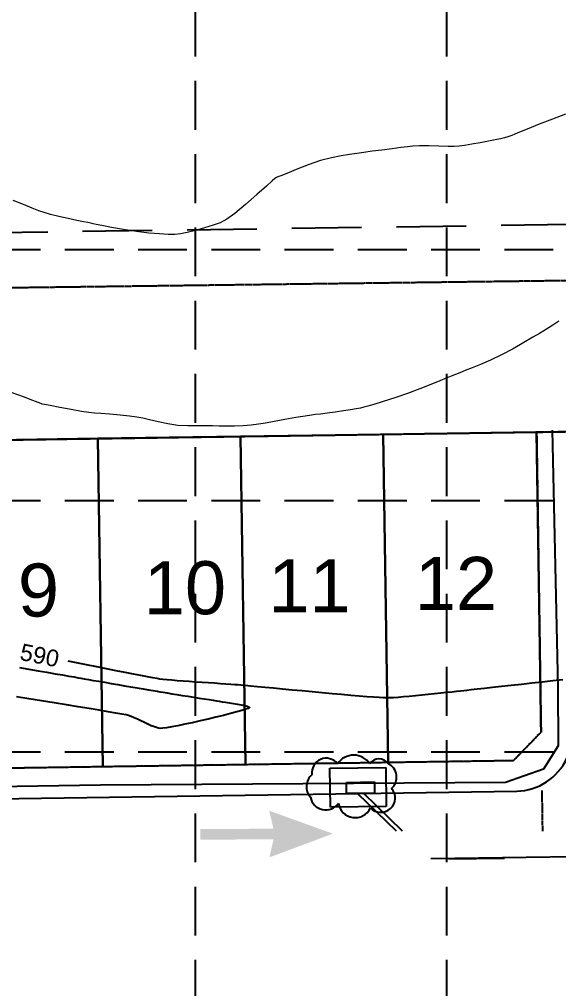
# Model space of a CAD drawing. Header units: inches. Extents: x 45655 to 51424, y 20024 to 23633.
# Drawn here: x 47756.2 to 47949.4, y 20483.3 to 20830.6 of the extents above; entities that cross this region are included whole.
import ezdxf
from ezdxf.enums import TextEntityAlignment as Align

# ---------------------------------------------------------------- set-up
doc = ezdxf.new("R2010")
doc.units = ezdxf.units.IN
doc.header["$MEASUREMENT"] = 0
for name, pattern in [('2148-1-1 BASE$0$DASHED2', [0.375, 0.25, -0.125]), ('2148-1-1 FINAL PLAT$0$ROW05', [0.875, 0.625, -0.05, 0.05, -0.05, 0.05, -0.05]), ('DASHED', [0.75, 0.5, -0.25]), ('DASHED2', [0.375, 0.25, -0.125]), ('HIDDEN', [0.375, 0.25, -0.125]), ('PHANTOM2', [1.25, 0.625, -0.125, 0.125, -0.125, 0.125, -0.125])]:
    doc.linetypes.add(name, pattern=pattern)
for name, color, linetype in [('2148-1-1 BASE$0$P-PAV-BOC', 4, 'Continuous'), ('2148-1-1 BASE$0$P-STORM-INLET', 7, 'Continuous'), ('2148-1-1 BASE$0$P-STORM-PIPE', 1, 'Continuous'), ('2148-1-1 Boundary Verification$0$X-BNDRY', 5, 'PHANTOM2'), ('2148-1-1 Boundary Verification$0$X-BNDRY-PHASE 1', 3, 'Continuous'), ('2148-1-1 FINAL PLAT$0$BPOLY', 20, 'Continuous'), ('2148-1-1 FINAL PLAT$0$P-PLAN-LOT LINE PH1', 1, 'Continuous'), ('2148-1-1 FINAL PLAT$0$P-PLAN-LOT NO-PH1', 1, 'Continuous'), ('2148-1-1 FINAL PLAT$0$P-PLAN-ROW-PH1', 7, '2148-1-1 FINAL PLAT$0$ROW05'), ('2148-1-1 TOPOGRAPHIC SURVEY$0$X-CONT-MJR', 14, 'Continuous'), ('EROSION BLANKET', 84, 'Continuous'), ('GRID', 254, 'HIDDEN'), ('INLET PROTECTION', 5, 'Continuous'), ('LIMITS OF DISTURBANCE', 1, 'DASHED'), ('P-ERO-INLET PROTECTION', 5, 'Continuous'), ('P-ERO-SILT FENCE-GRADING', 6, 'DASHED2'), ('P-ERO-SILT FENCE-PAVING', 6, 'Continuous'), ('P-FLOW ARROWS', 7, 'Continuous')]:
    doc.layers.add(name, color=color, linetype=linetype)
doc.layers.add('2148-1-1 BASE$0$P-PAV-LOW POINT', color=2, linetype='2148-1-1 BASE$0$DASHED2', plot=False)
doc.layers.add('CTR', color=43, linetype='Continuous', lineweight=9)
doc.styles.get("Standard").update_dxf_attribs({"font": 'ARIAL.TTF'})

msp = doc.modelspace()

# ---------------------------------------------------------------- hatches: boundary and pattern name
at = {"layer": 'P-FLOW ARROWS'}
msp.add_hatch(color=7, dxfattribs=at).paths.add_polyline_path([(47821.03, 20540.45), (47847.26, 20540.6), (47845.71, 20547.05), (47868.54, 20538.81), (47845.8, 20530.33), (47847.28, 20536.8), (47821.06, 20536.66)])

# ---------------------------------------------------------------- linework, layer by layer
at = {"layer": '2148-1-1 BASE$0$P-PAV-BOC', "color": 7}
msp.add_line((47712.72, 20550.79), (47934.46, 20554.1), dxfattribs=at)
msp.add_arc((47934.16, 20574.09), 20, 270.8533, 335.7027, dxfattribs=at)
at = {"layer": '2148-1-1 BASE$0$P-PAV-LOW POINT', "color": 7}
msp.add_line((47943.42, 20554.23), (47943.63, 20539.76), dxfattribs=at)
at = {"layer": '2148-1-1 BASE$0$P-STORM-INLET', "color": 7}
for p, q in [((47873.4, 20557.19), (47883.4, 20557.34)), ((47873.48, 20553.19), (47873.4, 20557.19)), ((47883.4, 20557.34), (47883.45, 20553.34)), ((47883.45, 20553.34), (47873.48, 20553.19))]:
    msp.add_line(p, q, dxfattribs=at)
at = {"layer": '2148-1-1 BASE$0$P-STORM-PIPE', "color": 7}
for p, q in [((47891.3, 20539.76), (47877.4, 20553.25)), ((47893.45, 20539.76), (47879.53, 20553.28)), ((47903.63, 20529.88), (47954.89, 20530.65))]:
    msp.add_line(p, q, dxfattribs=at)
at = {"layer": '2148-1-1 Boundary Verification$0$X-BNDRY', "color": 7}
msp.add_line((47485.74, 20675.93), (50060.21, 20714.52), dxfattribs=at)
at = {"layer": '2148-1-1 Boundary Verification$0$X-BNDRY-PHASE 1', "color": 7}
msp.add_line((47496.16, 20676.08), (49384.49, 20704.21), dxfattribs=at)
at = {"layer": '2148-1-1 FINAL PLAT$0$BPOLY', "color": 7}
for p, q in [((47784.36, 20680.37), (47733.27, 20679.61)), ((47835.46, 20681.14), (47784.36, 20680.37)), ((47786.11, 20562.89), (47784.36, 20680.37)), ((47784.36, 20680.37), (47786.11, 20562.89)), ((47886.55, 20681.9), (47835.46, 20681.14)), ((47837.21, 20563.65), (47835.46, 20681.14)), ((47835.46, 20681.14), (47837.21, 20563.65)), ((47941.55, 20682.72), (47886.55, 20681.9)), ((47888.3, 20564.41), (47886.55, 20681.9)), ((47886.55, 20681.9), (47888.3, 20564.41)), ((47943.15, 20575.23), (47941.55, 20682.72)), ((47933.3, 20565.08), (47943.15, 20575.23)), ((47888.3, 20564.41), (47933.3, 20565.08)), ((47735.02, 20562.13), (47786.11, 20562.89)), ((47786.11, 20562.89), (47837.21, 20563.65)), ((47837.21, 20563.65), (47888.3, 20564.41))]:
    msp.add_line(p, q, dxfattribs=at)
at = {"layer": '2148-1-1 FINAL PLAT$0$P-PLAN-LOT LINE PH1', "color": 7}
for p, q in [((47786.11, 20562.89), (47784.36, 20680.37)), ((47837.21, 20563.65), (47835.46, 20681.14)), ((47888.3, 20564.41), (47886.55, 20681.9))]:
    msp.add_line(p, q, dxfattribs=at)
at = {"layer": '2148-1-1 FINAL PLAT$0$P-PLAN-ROW-PH1', "color": 7}
for p, q in [((47941.55, 20682.72), (47991.54, 20683.46)), ((47943.15, 20575.23), (47941.55, 20682.72)), ((47941.55, 20682.72), (47943.15, 20575.23)), ((47933.3, 20565.08), (47943.15, 20575.23)), ((47709.72, 20561.75), (47933.3, 20565.08))]:
    msp.add_line(p, q, dxfattribs=at)
at = {"layer": '2148-1-1 TOPOGRAPHIC SURVEY$0$X-CONT-MJR', "color": 7, "extrusion": (-0.197942, -0.980214, 0)}
msp.add_line((47776.64, 20600.04, 590), (47773.7, 20600.63, 590), dxfattribs=at)
at = {"layer": '2148-1-1 TOPOGRAPHIC SURVEY$0$X-CONT-MJR', "color": 7, "extrusion": (-0.197329, -0.980337, 0)}
msp.add_line((47780.29, 20599.31, 590), (47776.64, 20600.04, 590), dxfattribs=at)
at = {"layer": '2148-1-1 TOPOGRAPHIC SURVEY$0$X-CONT-MJR', "color": 7, "extrusion": (-0.171473, -0.985189, 0)}
msp.add_line((47756.2, 20598.35, 590), (47759.64, 20597.76, 590), dxfattribs=at)
at = {"layer": '2148-1-1 TOPOGRAPHIC SURVEY$0$X-CONT-MJR', "color": 7}
for p, q in [((47759.64, 20597.76, 590), (47762.95, 20597.18, 590)), ((47787.46, 20597.87, 590), (47783.92, 20598.58, 590)), ((47790.87, 20597.19, 590), (47787.46, 20597.87, 590)), ((47794.1, 20596.56, 590), (47790.87, 20597.19, 590)), ((47797.09, 20595.97, 590), (47794.1, 20596.56, 590)), ((47771.63, 20595.68, 590), (47773.92, 20595.28, 590)), ((47778.26, 20594.53, 590), (47779.42, 20594.33, 590)), ((47779.42, 20594.33, 590), (47780.91, 20594.07, 590)), ((47782.68, 20593.76, 590), (47784.67, 20593.42, 590)), ((47799.77, 20595.45, 590), (47797.09, 20595.97, 590)), ((47804.05, 20594.65, 590), (47802.12, 20595.01, 590)), ((47805.54, 20594.39, 590), (47804.05, 20594.65, 590)), ((47807.66, 20594.09, 590), (47806.51, 20594.23, 590)), ((47819.35, 20593.16, 590), (47817.07, 20593.32, 590)), ((47821.66, 20593, 590), (47819.35, 20593.16, 590)), ((47826.17, 20592.7, 590), (47823.95, 20592.85, 590)), ((47950.96, 20593.98, 590), (47947.33, 20593.57, 590)), ((47793.84, 20591.84, 590), (47796.18, 20591.44, 590)), ((47798.43, 20591.05, 590), (47800.54, 20590.69, 590)), ((47800.54, 20590.69, 590), (47802.46, 20590.36, 590)), ((47805.52, 20589.84, 590), (47806.57, 20589.67, 590)), ((47807.71, 20589.48, 590), (47809.14, 20589.25, 590)), ((47828.27, 20592.56, 590), (47826.17, 20592.7, 590)), ((47834.54, 20592.12, 590), (47833.38, 20592.21, 590)), ((47837.09, 20591.89, 590), (47835.56, 20592.03, 590)), ((47857.49, 20589.97, 590), (47853.94, 20590.3, 590)), ((47911.17, 20589.57, 590), (47909.25, 20589.36, 590)), ((47914.33, 20589.91, 590), (47912.88, 20589.75, 590)), ((47916.53, 20590.14, 590), (47915.48, 20590.03, 590)), ((47920.27, 20590.55, 590), (47918.15, 20590.31, 590)), ((47939.83, 20592.73, 590), (47936.1, 20592.31, 590)), ((47759.61, 20587.14, 590), (47755.11, 20587.86, 590)), ((47764.16, 20586.4, 590), (47759.61, 20587.14, 590)), ((47809.14, 20589.25, 590), (47810.8, 20588.98, 590)), ((47810.8, 20588.98, 590), (47812.64, 20588.69, 590)), ((47814.59, 20588.38, 590), (47816.61, 20588.07, 590)), ((47818.63, 20587.75, 590), (47820.6, 20587.43, 590)), ((47822.46, 20587.14, 590), (47824.17, 20586.86, 590)), ((47826.87, 20586.41, 590), (47827.76, 20586.26, 590)), ((47828.81, 20586.08, 590), (47830.06, 20585.89, 590)), ((47868.24, 20588.97, 590), (47864.69, 20589.3, 590)), ((47880.69, 20587.89, 590), (47877.95, 20588.12, 590)), ((47883.09, 20587.7, 590), (47880.69, 20587.89, 590)), ((47885.08, 20587.56, 590), (47883.09, 20587.7, 590)), ((47886.61, 20587.48, 590), (47885.08, 20587.56, 590)), ((47891.94, 20587.67, 590), (47890.23, 20587.55, 590)), ((47900.41, 20588.44, 590), (47898.14, 20588.21, 590)), ((47907.17, 20589.14, 590), (47904.97, 20588.9, 590)), ((47909.25, 20589.36, 590), (47907.17, 20589.14, 590)), ((47777.26, 20584.28, 590), (47773.05, 20584.97, 590)), ((47781.21, 20583.63, 590), (47777.26, 20584.28, 590)), ((47788.02, 20582.5, 590), (47784.82, 20583.03, 590)), ((47830.06, 20585.89, 590), (47831.45, 20585.68, 590)), ((47838.16, 20583.72, 590), (47837.38, 20583.44, 590)), ((47837.78, 20584.5, 590), (47838.3, 20584.3, 590)), ((47838.61, 20583.97, 590), (47838.5, 20583.88, 590)), ((47838.54, 20584.15, 590), (47838.61, 20584.05, 590)), ((47838.61, 20584.05, 590), (47838.62, 20584, 590)), ((47794.44, 20581.36, 590), (47792.91, 20581.65, 590)), ((47796.26, 20580.84, 590), (47795.27, 20581.18, 590)), ((47797.36, 20580.38, 590), (47796.26, 20580.84, 590)), ((47800.98, 20578.63, 590), (47799.74, 20579.24, 590)), ((47826.64, 20580.55, 590), (47823.83, 20579.88, 590)), ((47804.6, 20577.05, 590), (47803.44, 20577.5, 590)), ((47812.99, 20577.51, 590), (47810.79, 20577.09, 590)), ((47818.16, 20578.59, 590), (47815.48, 20578.01, 590))]:
    msp.add_line(p, q, dxfattribs=at)
at = {"layer": '2148-1-1 TOPOGRAPHIC SURVEY$0$X-CONT-MJR', "color": 7, "extrusion": (-0.170649, -0.985332, 0)}
msp.add_line((47762.95, 20597.18, 590), (47766.09, 20596.64, 590), dxfattribs=at)
at = {"layer": '2148-1-1 TOPOGRAPHIC SURVEY$0$X-CONT-MJR', "color": 7, "extrusion": (-0.170364, -0.985381, 0)}
msp.add_line((47766.09, 20596.64, 590), (47769, 20596.13, 590), dxfattribs=at)
at = {"layer": '2148-1-1 TOPOGRAPHIC SURVEY$0$X-CONT-MJR', "color": 7, "extrusion": (-0.196629, -0.980478, 0)}
msp.add_line((47783.92, 20598.58, 590), (47780.29, 20599.31, 590), dxfattribs=at)
at = {"layer": '2148-1-1 TOPOGRAPHIC SURVEY$0$X-CONT-MJR', "color": 7, "extrusion": (-0.170165, -0.985416, 0)}
msp.add_line((47769, 20596.13, 590), (47771.63, 20595.68, 590), dxfattribs=at)
at = {"layer": '2148-1-1 TOPOGRAPHIC SURVEY$0$X-CONT-MJR', "color": 7, "extrusion": (-0.170134, -0.985421, 0)}
msp.add_line((47773.92, 20595.28, 590), (47775.82, 20594.96, 590), dxfattribs=at)
at = {"layer": '2148-1-1 TOPOGRAPHIC SURVEY$0$X-CONT-MJR', "color": 7, "extrusion": (-0.170477, -0.985362, 0)}
msp.add_line((47775.82, 20594.96, 590), (47777.29, 20594.7, 590), dxfattribs=at)
at = {"layer": '2148-1-1 TOPOGRAPHIC SURVEY$0$X-CONT-MJR', "color": 7, "extrusion": (-0.171546, -0.985176, 0)}
msp.add_line((47777.29, 20594.7, 590), (47778.26, 20594.53, 590), dxfattribs=at)
at = {"layer": '2148-1-1 TOPOGRAPHIC SURVEY$0$X-CONT-MJR', "color": 7, "extrusion": (-0.170881, -0.985292, 0)}
msp.add_line((47780.91, 20594.07, 590), (47782.68, 20593.76, 590), dxfattribs=at)
at = {"layer": '2148-1-1 TOPOGRAPHIC SURVEY$0$X-CONT-MJR', "color": 7, "extrusion": (-0.170247, -0.985401, 0)}
msp.add_line((47784.67, 20593.42, 590), (47786.84, 20593.05, 590), dxfattribs=at)
at = {"layer": '2148-1-1 TOPOGRAPHIC SURVEY$0$X-CONT-MJR', "color": 7, "extrusion": (-0.170008, -0.985443, 0)}
msp.add_line((47786.84, 20593.05, 590), (47789.12, 20592.65, 590), dxfattribs=at)
at = {"layer": '2148-1-1 TOPOGRAPHIC SURVEY$0$X-CONT-MJR', "color": 7, "extrusion": (-0.186836, -0.982391, 0)}
msp.add_line((47802.12, 20595.01, 590), (47799.77, 20595.45, 590), dxfattribs=at)
at = {"layer": '2148-1-1 TOPOGRAPHIC SURVEY$0$X-CONT-MJR', "color": 7, "extrusion": (-0.155919, -0.98777, 0)}
msp.add_line((47806.51, 20594.23, 590), (47805.54, 20594.39, 590), dxfattribs=at)
at = {"layer": '2148-1-1 TOPOGRAPHIC SURVEY$0$X-CONT-MJR', "color": 7, "extrusion": (-0.100069, -0.994981, 0)}
msp.add_line((47809.11, 20593.95, 590), (47807.66, 20594.09, 590), dxfattribs=at)
at = {"layer": '2148-1-1 TOPOGRAPHIC SURVEY$0$X-CONT-MJR', "color": 7, "extrusion": (-0.088635, -0.996064, 0)}
msp.add_line((47810.83, 20593.79, 590), (47809.11, 20593.95, 590), dxfattribs=at)
at = {"layer": '2148-1-1 TOPOGRAPHIC SURVEY$0$X-CONT-MJR', "color": 7, "extrusion": (-0.081223, -0.996696, 0)}
msp.add_line((47812.76, 20593.64, 590), (47810.83, 20593.79, 590), dxfattribs=at)
at = {"layer": '2148-1-1 TOPOGRAPHIC SURVEY$0$X-CONT-MJR', "color": 7, "extrusion": (-0.076117, -0.997099, 0)}
msp.add_line((47814.86, 20593.48, 590), (47812.76, 20593.64, 590), dxfattribs=at)
at = {"layer": '2148-1-1 TOPOGRAPHIC SURVEY$0$X-CONT-MJR', "color": 7, "extrusion": (-0.072478, -0.99737, 0)}
msp.add_line((47817.07, 20593.32, 590), (47814.86, 20593.48, 590), dxfattribs=at)
at = {"layer": '2148-1-1 TOPOGRAPHIC SURVEY$0$X-CONT-MJR', "color": 7, "extrusion": (-0.066744, -0.99777, 0)}
msp.add_line((47823.95, 20592.85, 590), (47821.66, 20593, 590), dxfattribs=at)
at = {"layer": '2148-1-1 TOPOGRAPHIC SURVEY$0$X-CONT-MJR', "color": 7, "extrusion": (0.111605, -0.993753, 0)}
msp.add_line((47943.6, 20593.15, 590), (47939.83, 20592.73, 590), dxfattribs=at)
at = {"layer": '2148-1-1 TOPOGRAPHIC SURVEY$0$X-CONT-MJR', "color": 7, "extrusion": (0.111777, -0.993733, 0)}
msp.add_line((47947.33, 20593.57, 590), (47943.6, 20593.15, 590), dxfattribs=at)
at = {"layer": '2148-1-1 TOPOGRAPHIC SURVEY$0$X-CONT-MJR', "color": 7, "extrusion": (-0.169787, -0.985481, 0)}
msp.add_line((47789.12, 20592.65, 590), (47791.47, 20592.25, 590), dxfattribs=at)
at = {"layer": '2148-1-1 TOPOGRAPHIC SURVEY$0$X-CONT-MJR', "color": 7, "extrusion": (-0.169569, -0.985518, 0)}
msp.add_line((47791.47, 20592.25, 590), (47793.84, 20591.84, 590), dxfattribs=at)
at = {"layer": '2148-1-1 TOPOGRAPHIC SURVEY$0$X-CONT-MJR', "color": 7, "extrusion": (-0.169079, -0.985603, 0)}
msp.add_line((47796.18, 20591.44, 590), (47798.43, 20591.05, 590), dxfattribs=at)
at = {"layer": '2148-1-1 TOPOGRAPHIC SURVEY$0$X-CONT-MJR', "color": 7, "extrusion": (-0.167818, -0.985818, 0)}
msp.add_line((47802.46, 20590.36, 590), (47804.14, 20590.08, 590), dxfattribs=at)
at = {"layer": '2148-1-1 TOPOGRAPHIC SURVEY$0$X-CONT-MJR', "color": 7, "extrusion": (0.166969, 0.985962, 0)}
msp.add_line((47804.14, 20590.08, 590), (47805.52, 20589.84, 590), dxfattribs=at)
at = {"layer": '2148-1-1 TOPOGRAPHIC SURVEY$0$X-CONT-MJR', "color": 7, "extrusion": (-0.161713, -0.986838, 0)}
msp.add_line((47806.57, 20589.67, 590), (47807.71, 20589.48, 590), dxfattribs=at)
at = {"layer": '2148-1-1 TOPOGRAPHIC SURVEY$0$X-CONT-MJR', "color": 7, "extrusion": (-0.066516, -0.997785, 0)}
msp.add_line((47830.2, 20592.43, 590), (47828.27, 20592.56, 590), dxfattribs=at)
at = {"layer": '2148-1-1 TOPOGRAPHIC SURVEY$0$X-CONT-MJR', "color": 7, "extrusion": (-0.067985, -0.997686, 0)}
msp.add_line((47831.92, 20592.31, 590), (47830.2, 20592.43, 590), dxfattribs=at)
at = {"layer": '2148-1-1 TOPOGRAPHIC SURVEY$0$X-CONT-MJR', "color": 7, "extrusion": (-0.070898, -0.997484, 0)}
msp.add_line((47833.38, 20592.21, 590), (47831.92, 20592.31, 590), dxfattribs=at)
at = {"layer": '2148-1-1 TOPOGRAPHIC SURVEY$0$X-CONT-MJR', "color": 7, "extrusion": (-0.086658, -0.996238, 0)}
msp.add_line((47835.56, 20592.03, 590), (47834.54, 20592.12, 590), dxfattribs=at)
at = {"layer": '2148-1-1 TOPOGRAPHIC SURVEY$0$X-CONT-MJR', "color": 7, "extrusion": (-0.093129, -0.995654, 0)}
msp.add_line((47839.08, 20591.71, 590), (47837.09, 20591.89, 590), dxfattribs=at)
at = {"layer": '2148-1-1 TOPOGRAPHIC SURVEY$0$X-CONT-MJR', "color": 7, "extrusion": (-0.094034, -0.995569, 0)}
msp.add_line((47841.48, 20591.48, 590), (47839.08, 20591.71, 590), dxfattribs=at)
at = {"layer": '2148-1-1 TOPOGRAPHIC SURVEY$0$X-CONT-MJR', "color": 7, "extrusion": (-0.09444, -0.995531, 0)}
msp.add_line((47844.22, 20591.22, 590), (47841.48, 20591.48, 590), dxfattribs=at)
at = {"layer": '2148-1-1 TOPOGRAPHIC SURVEY$0$X-CONT-MJR', "color": 7, "extrusion": (-0.094539, -0.995521, 0)}
msp.add_line((47847.25, 20590.93, 590), (47844.22, 20591.22, 590), dxfattribs=at)
at = {"layer": '2148-1-1 TOPOGRAPHIC SURVEY$0$X-CONT-MJR', "color": 7, "extrusion": (-0.094419, -0.995533, 0)}
msp.add_line((47850.51, 20590.62, 590), (47847.25, 20590.93, 590), dxfattribs=at)
at = {"layer": '2148-1-1 TOPOGRAPHIC SURVEY$0$X-CONT-MJR', "color": 7, "extrusion": (-0.094116, -0.995561, 0)}
msp.add_line((47853.94, 20590.3, 590), (47850.51, 20590.62, 590), dxfattribs=at)
at = {"layer": '2148-1-1 TOPOGRAPHIC SURVEY$0$X-CONT-MJR', "color": 7, "extrusion": (-0.092995, -0.995667, 0)}
msp.add_line((47861.09, 20589.63, 590), (47857.49, 20589.97, 590), dxfattribs=at)
at = {"layer": '2148-1-1 TOPOGRAPHIC SURVEY$0$X-CONT-MJR', "color": 7, "extrusion": (-0.092147, -0.995745, 0)}
msp.add_line((47864.69, 20589.3, 590), (47861.09, 20589.63, 590), dxfattribs=at)
at = {"layer": '2148-1-1 TOPOGRAPHIC SURVEY$0$X-CONT-MJR', "color": 7, "extrusion": (0.107341, -0.994222, 0)}
msp.add_line((47912.88, 20589.75, 590), (47911.17, 20589.57, 590), dxfattribs=at)
at = {"layer": '2148-1-1 TOPOGRAPHIC SURVEY$0$X-CONT-MJR', "color": 7, "extrusion": (0.10421, -0.994555, 0)}
msp.add_line((47915.48, 20590.03, 590), (47914.33, 20589.91, 590), dxfattribs=at)
at = {"layer": '2148-1-1 TOPOGRAPHIC SURVEY$0$X-CONT-MJR', "color": 7, "extrusion": (0.107978, -0.994153, 0)}
msp.add_line((47918.15, 20590.31, 590), (47916.53, 20590.14, 590), dxfattribs=at)
at = {"layer": '2148-1-1 TOPOGRAPHIC SURVEY$0$X-CONT-MJR', "color": 7, "extrusion": (0.109934, -0.993939, 0)}
msp.add_line((47922.83, 20590.83, 590), (47920.27, 20590.55, 590), dxfattribs=at)
at = {"layer": '2148-1-1 TOPOGRAPHIC SURVEY$0$X-CONT-MJR', "color": 7, "extrusion": (0.110405, -0.993887, 0)}
msp.add_line((47925.76, 20591.16, 590), (47922.83, 20590.83, 590), dxfattribs=at)
at = {"layer": '2148-1-1 TOPOGRAPHIC SURVEY$0$X-CONT-MJR', "color": 7, "extrusion": (0.110747, -0.993849, 0)}
msp.add_line((47928.99, 20591.52, 590), (47925.76, 20591.16, 590), dxfattribs=at)
at = {"layer": '2148-1-1 TOPOGRAPHIC SURVEY$0$X-CONT-MJR', "color": 7, "extrusion": (0.111014, -0.993819, 0)}
msp.add_line((47932.46, 20591.9, 590), (47928.99, 20591.52, 590), dxfattribs=at)
at = {"layer": '2148-1-1 TOPOGRAPHIC SURVEY$0$X-CONT-MJR', "color": 7, "extrusion": (0.111235, -0.993794, 0)}
msp.add_line((47936.1, 20592.31, 590), (47932.46, 20591.9, 590), dxfattribs=at)
at = {"layer": '2148-1-1 TOPOGRAPHIC SURVEY$0$X-CONT-MJR', "color": 7, "extrusion": (-0.159344, -0.987223, 0)}
msp.add_line((47768.66, 20585.68, 590), (47764.16, 20586.4, 590), dxfattribs=at)
at = {"layer": '2148-1-1 TOPOGRAPHIC SURVEY$0$X-CONT-MJR', "color": 7, "extrusion": (-0.156035, -0.987752, 0)}
msp.add_line((47812.64, 20588.69, 590), (47814.59, 20588.38, 590), dxfattribs=at)
at = {"layer": '2148-1-1 TOPOGRAPHIC SURVEY$0$X-CONT-MJR', "color": 7, "extrusion": (-0.156192, -0.987727, 0)}
msp.add_line((47816.61, 20588.07, 590), (47818.63, 20587.75, 590), dxfattribs=at)
at = {"layer": '2148-1-1 TOPOGRAPHIC SURVEY$0$X-CONT-MJR', "color": 7, "extrusion": (-0.157653, -0.987495, 0)}
msp.add_line((47820.6, 20587.43, 590), (47822.46, 20587.14, 590), dxfattribs=at)
at = {"layer": '2148-1-1 TOPOGRAPHIC SURVEY$0$X-CONT-MJR', "color": 7, "extrusion": (-0.161474, -0.986877, 0)}
msp.add_line((47824.17, 20586.86, 590), (47825.66, 20586.62, 590), dxfattribs=at)
at = {"layer": '2148-1-1 TOPOGRAPHIC SURVEY$0$X-CONT-MJR', "color": 7, "extrusion": (-0.165506, -0.986209, 0)}
msp.add_line((47825.66, 20586.62, 590), (47826.87, 20586.41, 590), dxfattribs=at)
at = {"layer": '2148-1-1 TOPOGRAPHIC SURVEY$0$X-CONT-MJR', "color": 7, "extrusion": (-0.167338, -0.9859, 0)}
msp.add_line((47827.76, 20586.26, 590), (47828.81, 20586.08, 590), dxfattribs=at)
at = {"layer": '2148-1-1 TOPOGRAPHIC SURVEY$0$X-CONT-MJR', "color": 7, "extrusion": (-0.089663, -0.995972, 0)}
msp.add_line((47871.67, 20588.66, 590), (47868.24, 20588.97, 590), dxfattribs=at)
at = {"layer": '2148-1-1 TOPOGRAPHIC SURVEY$0$X-CONT-MJR', "color": 7, "extrusion": (-0.087852, -0.996134, 0)}
msp.add_line((47874.92, 20588.37, 590), (47871.67, 20588.66, 590), dxfattribs=at)
at = {"layer": '2148-1-1 TOPOGRAPHIC SURVEY$0$X-CONT-MJR', "color": 7, "extrusion": (-0.085453, -0.996342, 0)}
msp.add_line((47877.95, 20588.12, 590), (47874.92, 20588.37, 590), dxfattribs=at)
at = {"layer": '2148-1-1 TOPOGRAPHIC SURVEY$0$X-CONT-MJR', "color": 7, "extrusion": (-0.029053, -0.999578, 0)}
msp.add_line((47887.63, 20587.45, 590), (47886.61, 20587.48, 590), dxfattribs=at)
at = {"layer": '2148-1-1 TOPOGRAPHIC SURVEY$0$X-CONT-MJR', "color": 7, "extrusion": (0.024835, -0.999692, 0)}
msp.add_line((47888.78, 20587.47, 590), (47887.63, 20587.45, 590), dxfattribs=at)
at = {"layer": '2148-1-1 TOPOGRAPHIC SURVEY$0$X-CONT-MJR', "color": 7, "extrusion": (0.052879, -0.998601, 0)}
msp.add_line((47890.23, 20587.55, 590), (47888.78, 20587.47, 590), dxfattribs=at)
at = {"layer": '2148-1-1 TOPOGRAPHIC SURVEY$0$X-CONT-MJR', "color": 7, "extrusion": (0.08019, -0.99678, 0)}
msp.add_line((47893.86, 20587.82, 590), (47891.94, 20587.67, 590), dxfattribs=at)
at = {"layer": '2148-1-1 TOPOGRAPHIC SURVEY$0$X-CONT-MJR', "color": 7, "extrusion": (0.08777, -0.996141, 0)}
msp.add_line((47895.94, 20588.01, 590), (47893.86, 20587.82, 590), dxfattribs=at)
at = {"layer": '2148-1-1 TOPOGRAPHIC SURVEY$0$X-CONT-MJR', "color": 7, "extrusion": (0.093331, -0.995635, 0)}
msp.add_line((47898.14, 20588.21, 590), (47895.94, 20588.01, 590), dxfattribs=at)
at = {"layer": '2148-1-1 TOPOGRAPHIC SURVEY$0$X-CONT-MJR', "color": 7, "extrusion": (0.100755, -0.994911, 0)}
msp.add_line((47902.7, 20588.67, 590), (47900.41, 20588.44, 590), dxfattribs=at)
at = {"layer": '2148-1-1 TOPOGRAPHIC SURVEY$0$X-CONT-MJR', "color": 7, "extrusion": (0.103234, -0.994657, 0)}
msp.add_line((47904.97, 20588.9, 590), (47902.7, 20588.67, 590), dxfattribs=at)
at = {"layer": '2148-1-1 TOPOGRAPHIC SURVEY$0$X-CONT-MJR', "color": 7, "extrusion": (-0.159952, -0.987125, 0)}
msp.add_line((47773.05, 20584.97, 590), (47768.66, 20585.68, 590), dxfattribs=at)
at = {"layer": '2148-1-1 TOPOGRAPHIC SURVEY$0$X-CONT-MJR', "color": 7, "extrusion": (-0.163366, -0.986565, 0)}
msp.add_line((47784.82, 20583.03, 590), (47781.21, 20583.63, 590), dxfattribs=at)
at = {"layer": '2148-1-1 TOPOGRAPHIC SURVEY$0$X-CONT-MJR', "color": 7, "extrusion": (-0.168765, -0.985656, 0)}
msp.add_line((47790.75, 20582.03, 590), (47788.02, 20582.5, 590), dxfattribs=at)
at = {"layer": '2148-1-1 TOPOGRAPHIC SURVEY$0$X-CONT-MJR', "color": 7, "extrusion": (-0.150107, -0.98867, 0)}
msp.add_line((47831.45, 20585.68, 590), (47832.9, 20585.46, 590), dxfattribs=at)
at = {"layer": '2148-1-1 TOPOGRAPHIC SURVEY$0$X-CONT-MJR', "color": 7, "extrusion": (0.258248, -0.966079, 0)}
msp.add_line((47834.07, 20582.46, 590), (47831.85, 20581.86, 590), dxfattribs=at)
at = {"layer": '2148-1-1 TOPOGRAPHIC SURVEY$0$X-CONT-MJR', "color": 7, "extrusion": (-0.158475, -0.987363, 0)}
msp.add_line((47832.9, 20585.46, 590), (47834.33, 20585.23, 590), dxfattribs=at)
at = {"layer": '2148-1-1 TOPOGRAPHIC SURVEY$0$X-CONT-MJR', "color": 7, "extrusion": (0.273001, -0.962014, 0)}
msp.add_line((47835.94, 20582.99, 590), (47834.07, 20582.46, 590), dxfattribs=at)
at = {"layer": '2148-1-1 TOPOGRAPHIC SURVEY$0$X-CONT-MJR', "color": 7, "extrusion": (-0.1746, -0.984639, 0)}
msp.add_line((47834.33, 20585.23, 590), (47835.68, 20584.99, 590), dxfattribs=at)
at = {"layer": '2148-1-1 TOPOGRAPHIC SURVEY$0$X-CONT-MJR', "color": 7, "extrusion": (-0.203098, -0.979158, 0)}
msp.add_line((47835.68, 20584.99, 590), (47836.85, 20584.75, 590), dxfattribs=at)
at = {"layer": '2148-1-1 TOPOGRAPHIC SURVEY$0$X-CONT-MJR', "color": 7, "extrusion": (0.297613, -0.954687, 0)}
msp.add_line((47837.38, 20583.44, 590), (47835.94, 20582.99, 590), dxfattribs=at)
at = {"layer": '2148-1-1 TOPOGRAPHIC SURVEY$0$X-CONT-MJR', "color": 7, "extrusion": (-0.256319, -0.966592, 0)}
msp.add_line((47836.85, 20584.75, 590), (47837.78, 20584.5, 590), dxfattribs=at)
at = {"layer": '2148-1-1 TOPOGRAPHIC SURVEY$0$X-CONT-MJR', "color": 7, "extrusion": (0.431397, -0.902162, 0)}
msp.add_line((47838.5, 20583.88, 590), (47838.16, 20583.72, 590), dxfattribs=at)
at = {"layer": '2148-1-1 TOPOGRAPHIC SURVEY$0$X-CONT-MJR', "color": 7, "extrusion": (0.5365, 0.8439, 0)}
msp.add_line((47838.3, 20584.3, 590), (47838.54, 20584.15, 590), dxfattribs=at)
at = {"layer": '2148-1-1 TOPOGRAPHIC SURVEY$0$X-CONT-MJR', "color": 7, "extrusion": (0.932854, -0.360253, 0)}
msp.add_line((47838.62, 20584, 590), (47838.61, 20583.97, 590), dxfattribs=at)
at = {"layer": '2148-1-1 TOPOGRAPHIC SURVEY$0$X-CONT-MJR', "color": 7, "extrusion": (-0.174189, -0.984712, 0)}
msp.add_line((47792.91, 20581.65, 590), (47790.75, 20582.03, 590), dxfattribs=at)
at = {"layer": '2148-1-1 TOPOGRAPHIC SURVEY$0$X-CONT-MJR', "color": 7, "extrusion": (0.215709, 0.976458, 0)}
msp.add_line((47795.27, 20581.18, 590), (47794.44, 20581.36, 590), dxfattribs=at)
at = {"layer": '2148-1-1 TOPOGRAPHIC SURVEY$0$X-CONT-MJR', "color": 7, "extrusion": (0.422641, 0.906297, 0)}
msp.add_line((47798.53, 20579.84, 590), (47797.36, 20580.38, 590), dxfattribs=at)
at = {"layer": '2148-1-1 TOPOGRAPHIC SURVEY$0$X-CONT-MJR', "color": 7, "extrusion": (-0.439937, -0.898029, 0)}
msp.add_line((47799.74, 20579.24, 590), (47798.53, 20579.84, 590), dxfattribs=at)
at = {"layer": '2148-1-1 TOPOGRAPHIC SURVEY$0$X-CONT-MJR', "color": 7, "extrusion": (0.218448, -0.975849, 0)}
msp.add_line((47820.97, 20579.22, 590), (47818.16, 20578.59, 590), dxfattribs=at)
at = {"layer": '2148-1-1 TOPOGRAPHIC SURVEY$0$X-CONT-MJR', "color": 7, "extrusion": (0.225612, -0.974217, 0)}
msp.add_line((47823.83, 20579.88, 590), (47820.97, 20579.22, 590), dxfattribs=at)
at = {"layer": '2148-1-1 TOPOGRAPHIC SURVEY$0$X-CONT-MJR', "color": 7, "extrusion": (-0.239666, 0.970855, 0)}
msp.add_line((47829.34, 20581.22, 590), (47826.64, 20580.55, 590), dxfattribs=at)
at = {"layer": '2148-1-1 TOPOGRAPHIC SURVEY$0$X-CONT-MJR', "color": 7, "extrusion": (0.247876, -0.968792, 0)}
msp.add_line((47831.85, 20581.86, 590), (47829.34, 20581.22, 590), dxfattribs=at)
at = {"layer": '2148-1-1 TOPOGRAPHIC SURVEY$0$X-CONT-MJR', "color": 7, "extrusion": (-0.431422, -0.90215, 0)}
msp.add_line((47802.22, 20578.04, 590), (47800.98, 20578.63, 590), dxfattribs=at)
at = {"layer": '2148-1-1 TOPOGRAPHIC SURVEY$0$X-CONT-MJR', "color": 7, "extrusion": (-0.405344, -0.914164, 0)}
msp.add_line((47803.44, 20577.5, 590), (47802.22, 20578.04, 590), dxfattribs=at)
at = {"layer": '2148-1-1 TOPOGRAPHIC SURVEY$0$X-CONT-MJR', "color": 7, "extrusion": (-0.285042, -0.958515, 0)}
msp.add_line((47805.7, 20576.73, 590), (47804.6, 20577.05, 590), dxfattribs=at)
at = {"layer": '2148-1-1 TOPOGRAPHIC SURVEY$0$X-CONT-MJR', "color": 7, "extrusion": (-0.16352, -0.98654, 0)}
msp.add_line((47806.69, 20576.56, 590), (47805.7, 20576.73, 590), dxfattribs=at)
at = {"layer": '2148-1-1 TOPOGRAPHIC SURVEY$0$X-CONT-MJR', "color": 7, "extrusion": (0.039632, -0.999214, 0)}
msp.add_line((47807.56, 20576.6, 590), (47806.69, 20576.56, 590), dxfattribs=at)
at = {"layer": '2148-1-1 TOPOGRAPHIC SURVEY$0$X-CONT-MJR', "color": 7, "extrusion": (0.129223, -0.991615, 0)}
msp.add_line((47808.95, 20576.78, 590), (47807.56, 20576.6, 590), dxfattribs=at)
at = {"layer": '2148-1-1 TOPOGRAPHIC SURVEY$0$X-CONT-MJR', "color": 7, "extrusion": (0.166182, -0.986095, 0)}
msp.add_line((47810.79, 20577.09, 590), (47808.95, 20576.78, 590), dxfattribs=at)
at = {"layer": '2148-1-1 TOPOGRAPHIC SURVEY$0$X-CONT-MJR', "color": 7, "extrusion": (-0.200325, 0.979729, 0)}
msp.add_line((47815.48, 20578.01, 590), (47812.99, 20577.51, 590), dxfattribs=at)
at = {"layer": 'CTR'}
for points, elevation in [([(47951.91, 20796.68), (47947.22, 20794.87), (47942.5, 20793.01), (47938.22, 20791.28), (47934.82, 20789.91), (47932.64, 20789.01), (47931.25, 20788.49), (47930.07, 20788.14), (47928.6, 20787.8), (47926.7, 20787.43), (47924.27, 20786.97), (47921.32, 20786.43), (47918.29, 20785.9), (47915.67, 20785.45), (47913.76, 20785.18), (47912.05, 20785.07), (47909.81, 20785.09), (47906.57, 20785.19), (47902.88, 20785.3), (47899.58, 20785.33), (47897.2, 20785.23), (47895.24, 20785), (47892.95, 20784.65), (47889.78, 20784.24), (47886.13, 20783.78), (47882.61, 20783.35), (47879.67, 20782.94), (47877.1, 20782.56), (47874.49, 20782.18), (47871.51, 20781.72), (47868.05, 20781.05), (47864.09, 20780), (47859.7, 20778.48), (47855.44, 20776.83), (47852.03, 20775.43), (47849.92, 20774.58), (47848.85, 20774.14), (47848.3, 20773.9), (47847.78, 20773.57), (47846.77, 20772.71), (47844.7, 20770.88), (47841.29, 20767.83), (47837.22, 20764.25), (47833.4, 20761.06), (47830.5, 20758.98), (47828.15, 20757.74), (47825.66, 20756.84), (47822.59, 20755.92), (47819.27, 20755), (47816.27, 20754.24), (47813.95, 20753.77), (47811.91, 20753.56), (47809.55, 20753.56), (47806.43, 20753.73), (47802.58, 20754.06), (47798.2, 20754.59), (47793.53, 20755.3), (47789.16, 20756.05), (47785.72, 20756.7), (47783.68, 20757.12), (47782.59, 20757.38), (47781.79, 20757.57), (47780.74, 20757.79), (47779.15, 20758.11), (47776.84, 20758.59), (47773.74, 20759.26), (47770.37, 20760.02), (47767.35, 20760.75), (47765.07, 20761.38), (47763.12, 20762.06), (47760.82, 20762.98), (47757.7, 20764.26), (47753.95, 20765.77)], 586), ([(47949.51, 20722.45), (47947.34, 20721.04), (47946.07, 20720.21), (47945.15, 20719.63), (47944.09, 20719), (47942.55, 20718.08), (47940.24, 20716.7), (47936.98, 20714.78), (47933.1, 20712.55), (47928.98, 20710.36), (47925.04, 20708.48), (47921.46, 20706.94), (47918.41, 20705.71), (47915.99, 20704.75), (47914.06, 20703.99), (47912.45, 20703.35), (47910.94, 20702.74), (47909.19, 20702.05), (47906.84, 20701.08), (47903.61, 20699.76), (47899.67, 20698.19), (47895.28, 20696.56), (47890.74, 20695.02), (47886.54, 20693.68), (47883.19, 20692.66), (47881.06, 20692), (47879.69, 20691.61), (47878.48, 20691.32), (47876.89, 20691.03), (47874.83, 20690.7), (47872.3, 20690.32), (47869.39, 20689.91), (47866.49, 20689.5), (47864.06, 20689.19), (47862.36, 20688.98), (47860.83, 20688.79), (47858.65, 20688.46), (47855.3, 20687.92), (47851.33, 20687.23), (47847.51, 20686.55), (47844.44, 20685.98), (47841.86, 20685.55), (47839.3, 20685.21), (47836.4, 20684.97), (47833.34, 20684.84), (47830.41, 20684.81), (47827.81, 20684.88), (47825.35, 20684.98), (47822.76, 20685.01), (47819.82, 20684.95), (47816.55, 20684.93), (47813.02, 20685.13), (47809.38, 20685.67), (47805.9, 20686.4), (47802.88, 20687.11), (47800.47, 20687.66), (47798.25, 20688.07), (47795.64, 20688.42), (47792.28, 20688.77), (47788.63, 20689.09), (47785.44, 20689.35), (47783.12, 20689.52), (47781.09, 20689.74), (47778.47, 20690.13), (47774.74, 20690.78), (47770.64, 20691.54), (47767.2, 20692.2), (47765.24, 20692.6), (47764.42, 20692.78), (47764.14, 20692.86), (47763.84, 20692.97), (47762.97, 20693.3), (47761.01, 20694.05), (47757.66, 20695.31), (47753.56, 20696.82)], 588)]:
    msp.add_lwpolyline(points, dxfattribs=dict(at, elevation=elevation))
at = {"layer": 'EROSION BLANKET', "color": 7, "ltscale": 500}
for p, q in [((47947.16, 20683.41), (47949.19, 20591.38)), ((47949.19, 20591.38), (47949.25, 20570.26)), ((47949.25, 20570.26), (47944.02, 20561.95)), ((47944.02, 20561.95), (47930.39, 20557.19)), ((47785.25, 20556.14), (47711.84, 20554.98)), ((47930.39, 20557.19), (47785.25, 20556.14))]:
    msp.add_line(p, q, dxfattribs=at)
at = {"layer": 'GRID', "linetype": 'HIDDEN', "ltscale": 70}
for p, q in [((47819.24, 23538.55), (47819.24, 20388.15)), ((47909.24, 23538.55), (47909.24, 20388.15)), ((45751.26, 20748.15), (51331.26, 20748.15)), ((45751.26, 20658.15), (51331.26, 20658.15)), ((45751.26, 20568.15), (51331.26, 20568.15))]:
    msp.add_line(p, q, dxfattribs=at)
at = {"layer": 'INLET PROTECTION', "color": 7, "ltscale": 100}
msp.add_line((47870.22, 20563.89), (47870.22, 20563.89), dxfattribs=at)
msp.add_line((47870.22, 20563.89), (47870.22, 20563.89), dxfattribs=at)
for centre, radius, start, end in [((47866.17, 20560.68), 5.17, 38.348, 188.0402), ((47875.98, 20560.05), 6.92, 32.8103, 146.3333), ((47885.14, 20561.6), 4.01, 36.6649, 146.6649), ((47885.82, 20559.06), 5.55, 312.788, 62.788), ((47864.75, 20555.65), 5.68, 130.723, 221.4391), ((47885.7, 20551.61), 5.15, 223.8153, 40.9898), ((47865.99, 20552.92), 5.59, 190.5535, 325.0333), ((47876.53, 20550.59), 6.02, 188.3137, 335.0336)]:
    msp.add_arc(centre, radius, start, end, dxfattribs=at)
at = {"layer": 'LIMITS OF DISTURBANCE', "color": 7, "ltscale": 50}
msp.add_line((47478.87, 20750.35), (50097.92, 20788.05), dxfattribs=at)
at = {"layer": 'P-ERO-INLET PROTECTION', "color": 7}
for p, q in [((47867.47, 20562.26, -593), (47887.47, 20562.56, -593)), ((47867.68, 20548.26, -593), (47867.47, 20562.26, -593)), ((47887.47, 20562.56, -593), (47887.67, 20548.56, -593)), ((47887.67, 20548.56, -593), (47867.68, 20548.26, -593)), ((47910.05, 20529.75, -593), (47930.05, 20530.04, -593))]:
    msp.add_line(p, q, dxfattribs=at)
at = {"layer": 'P-ERO-SILT FENCE-GRADING', "color": 7}
msp.add_line((47481.21, 20731), (50081, 20764.59), dxfattribs=at)
at = {"layer": 'P-ERO-SILT FENCE-PAVING', "color": 7, "linetype": 'Continuous'}
for p, q in [((47943.15, 20575.23), (47941.55, 20682.72)), ((47933.3, 20565.08), (47943.15, 20575.23)), ((47709.72, 20561.75), (47933.3, 20565.08))]:
    msp.add_line(p, q, dxfattribs=at)

# ---------------------------------------------------------------- texts
at = {"layer": '2148-1-1 FINAL PLAT$0$P-PLAN-LOT NO-PH1', "color": 7}
for s, p in [('12', (47912.64, 20628.5)), ('9', (47763.04, 20626.12)), ('10', (47815.52, 20626.95)), ('11', (47860.16, 20627.66))]:
    msp.add_text(s, height=19, dxfattribs=at).set_placement(p, align=Align.MIDDLE_CENTER)
at = {"layer": '2148-1-1 TOPOGRAPHIC SURVEY$0$X-CONT-MJR', "color": 7}
msp.add_text('590', height=6, rotation=348.4929, dxfattribs=at).set_placement((47756.01, 20601.17, 590))

doc.saveas('drawing.dxf')
